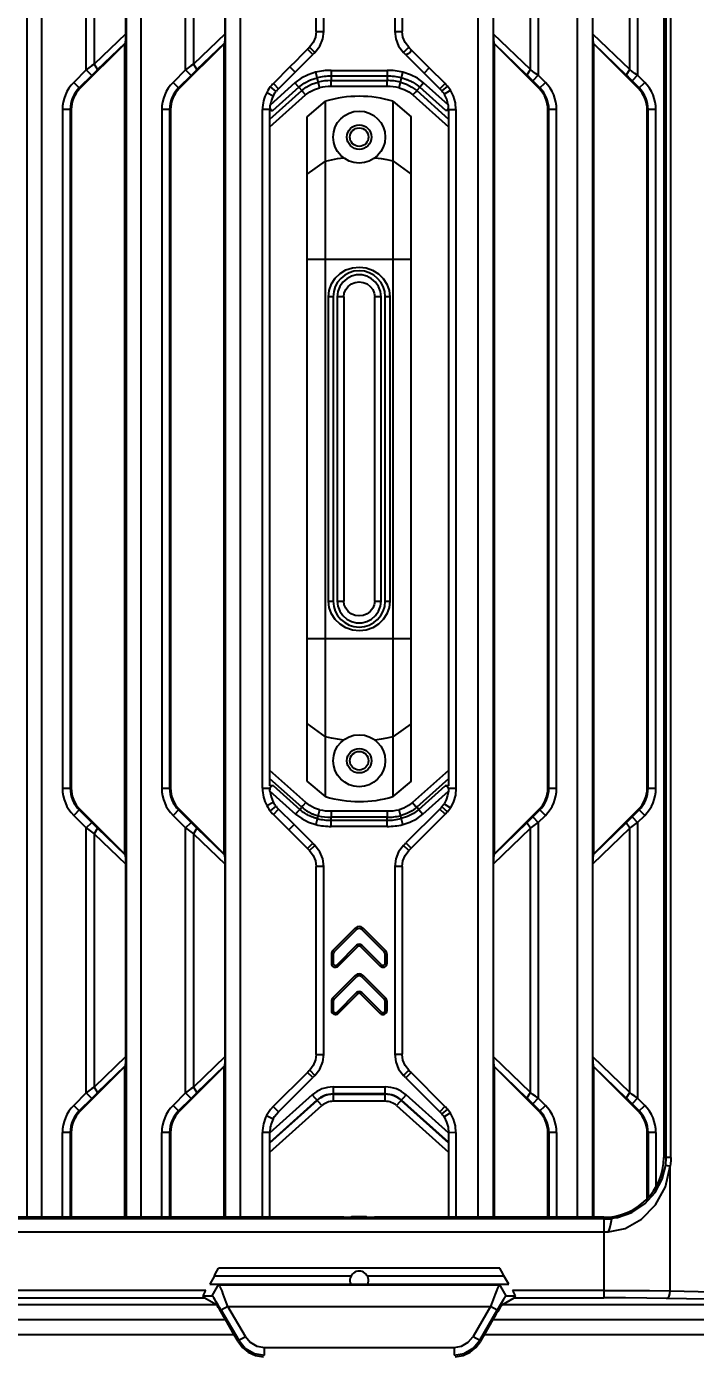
# Model space of a CAD drawing. Header units: millimetres. Extents: x -3132 to 28633, y 682 to 5849.
# Drawn here: x 7141.2 to 7231.3, y 1708.7 to 1887.4 of the extents above; entities that cross this region are included whole.
import ezdxf

# ---------------------------------------------------------------- set-up
doc = ezdxf.new("R2010")
doc.units = ezdxf.units.MM
doc.styles.get("Standard").update_dxf_attribs({"font": 'arial.ttf'})
doc.dimstyles.new('ISO-20', dxfattribs={"dimtxt": 20, "dimasz": 4, "dimexe": 1, "dimexo": 0.2, "dimgap": 0, "dimtad": 1, "dimtoh": 1, "dimdec": 1, "dimzin": 9, "dimdsep": 46, "dimtxsty": 'Standard', "dimblk": '_FILLED', "dimcen": 0.2, "dimclrd": 256, "dimclre": 256, "dimclrt": 256, "dimadec": 1, "dimazin": 2, "dimtfac": 1, "dimtdec": 1, "dimtofl": 0, "dimtmove": 0, "dimatfit": 3, "dimldrblk": '_FILLED', "dimfxl": 1, "dimtolj": 1, "dimtzin": 0, "dimarcsym": 0})

# ---------------------------------------------------------------- blocks, each defined once
blk = doc.blocks.new('_FILLED')
at = {"color": 0, "linetype": 'ByBlock'}
blk.add_solid([(0, 0), (-1, 0.15), (-1, -0.15)], dxfattribs=at)
blk = doc.blocks.new('*D23')
at = {"lineweight": -2, "transparency": 16777216}
for p, q in [((7091.03, 1735.33), (7091.03, 1650.74)), ((7061.03, 1705.33), (7061.03, 1650.74)), ((7065.03, 1651.74), (7087.03, 1651.74)), ((7091.03, 1651.74), (7218.47, 1651.74))]:
    blk.add_line(p, q, dxfattribs=at)
at = {"layer": 'Defpoints', "color": 0, "transparency": 16777216}
for p in [(7091.03, 1735.53), (7061.03, 1705.53), (7061.03, 1651.74)]:
    blk.add_point(p, dxfattribs=at)
at = {"lineweight": -2, "transparency": 16777216, "xscale": 4, "yscale": 4, "zscale": 4, "rotation": 180}
blk.add_blockref('_FILLED', (7061.03, 1651.74), dxfattribs=at)
at = {"lineweight": -2, "transparency": 16777216, "xscale": 4, "yscale": 4, "zscale": 4}
blk.add_blockref('_FILLED', (7091.03, 1651.74), dxfattribs=at)
at = {"transparency": 16777216, "insert": (7156.75, 1664.69), "char_height": 20, "attachment_point": 5}
blk.add_mtext('\\A1;30 [1 1/8"]', dxfattribs=at)

msp = doc.modelspace()

# ---------------------------------------------------------------- linework, layer by layer
at = {"linetype": 'Continuous'}
for p, q in [((7143.257, 1950.619), (7143.257, 1727.033)), ((7156.627, 1950.619), (7156.627, 1727.033)), ((7169.997, 1950.619), (7169.997, 1727.033)), ((7141.264, 1949.713), (7141.264, 1727.033)), ((7154.634, 1949.713), (7154.634, 1727.033)), ((7168.004, 1949.713), (7168.004, 1727.033)), ((7202.059, 1727.033), (7202.059, 1927.38)), ((7227.976, 1735.099), (7227.976, 1927.45)), ((7204.056, 1925.383), (7204.056, 1727.033)), ((7210.142, 1917.998), (7210.142, 1880.855)), ((7149.282, 1881.592), (7149.282, 1917.261)), ((7150.351, 1916.488), (7150.351, 1882.365)), ((7162.652, 1881.592), (7162.652, 1917.261)), ((7163.721, 1916.488), (7163.721, 1882.365)), ((7209.073, 1881.628), (7209.073, 1917.225)), ((7204.112, 1886.419), (7204.112, 1912.434)), ((7215.429, 1727.033), (7215.429, 1914.01)), ((7154.591, 1886.461), (7154.591, 1912.392)), ((7167.961, 1886.461), (7167.961, 1912.392)), ((7180.252, 1886.775), (7180.251, 1912.079)), ((7181.251, 1886.775), (7181.251, 1912.078)), ((7190.803, 1912.078), (7190.803, 1886.774)), ((7191.803, 1912.078), (7191.803, 1886.774)), ((7217.426, 1912.013), (7217.426, 1727.033)), ((7217.482, 1886.419), (7217.482, 1911.957)), ((7222.443, 1881.628), (7222.443, 1906.996)), ((7223.512, 1905.927), (7223.512, 1880.855)), ((7227.359, 1735.099), (7227.359, 1906.848)), ((7227.028, 1900.351), (7227.028, 1735.099)), ((7154.591, 1886.461), (7150.351, 1882.365)), ((7154.591, 1886.461), (7154.523, 1885.203)), ((7167.961, 1886.461), (7163.721, 1882.365)), ((7167.961, 1886.461), (7167.893, 1885.203)), ((7180.252, 1886.775), (7181.252, 1886.775)), ((7190.803, 1886.774), (7191.803, 1886.774)), ((7209.073, 1881.628), (7204.112, 1886.419)), ((7204.181, 1885.154), (7204.112, 1886.419)), ((7222.443, 1881.628), (7217.482, 1886.419)), ((7217.551, 1885.154), (7217.482, 1886.419)), ((7148.434, 1879.064), (7154.488, 1885.119)), ((7150.813, 1881.62), (7154.523, 1885.203)), ((7154.523, 1885.203), (7154.488, 1885.119)), ((7154.488, 1775.947), (7154.488, 1885.119)), ((7161.804, 1879.064), (7167.858, 1885.119)), ((7164.183, 1881.62), (7167.893, 1885.203)), ((7167.893, 1885.203), (7167.858, 1885.119)), ((7167.858, 1775.947), (7167.858, 1885.119)), ((7179.075, 1884.359), (7179.781, 1883.651)), ((7179.356, 1884.638), (7180.063, 1883.931)), ((7192.694, 1884.64), (7191.985, 1883.935)), ((7195.468, 1881.861), (7193.027, 1884.309)), ((7204.182, 1885.14), (7204.198, 1885.14)), ((7204.184, 1885.157), (7208.611, 1880.883)), ((7204.198, 1885.14), (7204.198, 1775.94)), ((7204.198, 1885.126), (7210.252, 1879.064)), ((7217.552, 1885.14), (7217.568, 1885.14)), ((7217.554, 1885.157), (7221.981, 1880.883)), ((7217.568, 1885.14), (7217.568, 1775.94)), ((7217.568, 1885.126), (7223.622, 1879.064)), ((7150.351, 1882.365), (7150.813, 1881.62)), ((7163.721, 1882.365), (7164.183, 1881.62)), ((7192.319, 1883.602), (7194.761, 1881.154)), ((7149.282, 1881.592), (7147.594, 1879.905)), ((7150.027, 1880.847), (7148.339, 1879.159)), ((7150.027, 1880.847), (7149.282, 1881.592)), ((7162.652, 1881.592), (7160.964, 1879.905)), ((7163.397, 1880.847), (7161.709, 1879.159)), ((7163.397, 1880.847), (7162.652, 1881.592)), ((7176.709, 1881.987), (7174.477, 1879.774)), ((7175.176, 1879.058), (7177.415, 1881.279)), ((7176.709, 1881.987), (7177.415, 1881.279)), ((7180.164, 1881.28), (7180.678, 1879.18)), ((7189.804, 1880.737), (7182.253, 1880.736)), ((7182.253, 1880.736), (7182.253, 1880.137)), ((7182.259, 1881.517), (7189.797, 1881.518)), ((7189.804, 1880.737), (7189.802, 1880.137)), ((7191.401, 1879.178), (7191.919, 1881.276)), ((7195.468, 1881.861), (7194.761, 1881.154)), ((7194.761, 1881.154), (7196.884, 1879.037)), ((7197.586, 1879.749), (7195.468, 1881.861)), ((7208.611, 1880.883), (7209.073, 1881.628)), ((7210.142, 1880.855), (7209.397, 1880.11)), ((7211.092, 1879.905), (7210.142, 1880.855)), ((7221.981, 1880.883), (7222.443, 1881.628)), ((7223.512, 1880.855), (7222.767, 1880.11)), ((7224.462, 1879.905), (7223.512, 1880.855)), ((7147.594, 1879.905), (7148.434, 1879.064)), ((7160.964, 1879.905), (7161.804, 1879.064)), ((7173.572, 1878.562), (7174.459, 1878.101)), ((7173.998, 1874.949), (7178.284, 1878.794)), ((7174.04, 1879.288), (7174.826, 1878.67)), ((7177.365, 1879.824), (7174.045, 1876.845)), ((7177.882, 1879.239), (7174.373, 1876.091)), ((7174.477, 1879.774), (7175.176, 1879.058)), ((7177.882, 1879.239), (7177.365, 1879.824)), ((7177.882, 1879.239), (7178.284, 1878.794)), ((7178.43, 1878.632), (7178.284, 1878.794)), ((7178.801, 1878.209), (7178.43, 1878.632)), ((7189.81, 1879.356), (7182.247, 1879.356)), ((7182.253, 1880.137), (7189.802, 1880.137)), ((7193.263, 1878.214), (7193.635, 1878.636)), ((7193.635, 1878.636), (7193.778, 1878.801)), ((7194.179, 1879.246), (7193.778, 1878.801)), ((7193.778, 1878.801), (7198.058, 1874.972)), ((7197.683, 1876.112), (7194.179, 1879.246)), ((7198.007, 1876.871), (7194.696, 1879.832)), ((7197.586, 1879.749), (7196.884, 1879.037)), ((7197.902, 1879.406), (7197.137, 1878.763)), ((7197.463, 1878.334), (7198.312, 1878.862)), ((7210.347, 1879.159), (7209.397, 1880.11)), ((7210.252, 1879.065), (7211.092, 1879.905)), ((7223.717, 1879.159), (7222.767, 1880.11)), ((7223.622, 1879.065), (7224.462, 1879.905)), ((7174, 1873.902), (7178.801, 1878.209)), ((7179.028, 1875.267), (7181.492, 1877.359)), ((7181.492, 1783.707), (7181.492, 1877.359)), ((7190.559, 1877.371), (7193.028, 1875.278)), ((7190.559, 1877.371), (7190.559, 1783.695)), ((7193.263, 1878.214), (7198.058, 1873.925)), ((7147.262, 1876.236), (7146.074, 1876.236)), ((7146.074, 1876.236), (7146.074, 1784.83)), ((7147.128, 1876.236), (7147.128, 1784.83)), ((7147.262, 1876.236), (7147.262, 1784.83)), ((7160.632, 1876.236), (7159.444, 1876.236)), ((7159.444, 1876.236), (7159.444, 1784.83)), ((7160.498, 1876.236), (7160.498, 1784.83)), ((7160.632, 1876.236), (7160.632, 1784.83)), ((7174.144, 1876.236), (7172.998, 1876.236)), ((7172.998, 1784.83), (7172.998, 1876.236)), ((7173.998, 1876.157), (7174.373, 1876.091)), ((7174.002, 1785.175), (7173.998, 1876.157)), ((7179.028, 1785.798), (7179.028, 1875.267)), ((7193.028, 1785.788), (7193.028, 1875.278)), ((7197.683, 1876.112), (7198.058, 1876.18)), ((7197.893, 1876.234), (7199.058, 1876.234)), ((7197.951, 1876.321), (7197.894, 1876.236)), ((7198.058, 1876.18), (7198.058, 1785.155)), ((7199.058, 1876.234), (7199.058, 1784.83)), ((7212.612, 1876.236), (7211.424, 1876.236)), ((7211.424, 1784.83), (7211.424, 1876.236)), ((7211.558, 1784.83), (7211.558, 1876.236)), ((7212.612, 1784.83), (7212.612, 1876.236)), ((7225.982, 1876.236), (7224.794, 1876.236)), ((7224.794, 1784.83), (7224.794, 1876.236)), ((7224.928, 1784.83), (7224.928, 1876.236)), ((7225.982, 1784.83), (7225.982, 1876.236)), ((7179.028, 1867.532), (7181.492, 1869.307)), ((7190.559, 1869.318), (7193.028, 1867.541)), ((7193.028, 1856.059), (7179.028, 1856.059)), ((7182.528, 1851.033), (7181.906, 1851.033)), ((7181.906, 1810.033), (7181.906, 1851.033)), ((7182.528, 1851.033), (7182.528, 1810.033)), ((7183.943, 1851.033), (7183.078, 1851.033)), ((7183.078, 1851.033), (7183.078, 1810.033)), ((7183.943, 1851.033), (7183.943, 1810.033)), ((7188.978, 1851.033), (7188.111, 1851.033)), ((7188.111, 1810.033), (7188.111, 1851.033)), ((7188.978, 1810.033), (7188.978, 1851.033)), ((7190.149, 1851.033), (7189.528, 1851.033)), ((7189.528, 1810.033), (7189.528, 1851.033)), ((7190.149, 1851.033), (7190.149, 1810.033)), ((7181.906, 1810.033), (7182.528, 1810.033)), ((7183.078, 1810.033), (7183.943, 1810.033)), ((7188.111, 1810.033), (7188.978, 1810.033)), ((7189.528, 1810.033), (7190.149, 1810.033)), ((7179.028, 1805.007), (7193.028, 1805.007)), ((7181.492, 1791.758), (7179.028, 1793.534)), ((7193.028, 1793.525), (7190.559, 1791.748)), ((7178.842, 1782.894), (7174, 1787.237)), ((7178.292, 1782.269), (7174.002, 1786.118)), ((7181.492, 1783.707), (7179.028, 1785.798)), ((7193.028, 1785.788), (7190.559, 1783.695)), ((7198.058, 1787.214), (7193.222, 1782.888)), ((7198.058, 1786.098), (7193.771, 1782.263)), ((7146.074, 1784.83), (7147.262, 1784.83)), ((7159.444, 1784.83), (7160.632, 1784.83)), ((7172.998, 1784.83), (7174.047, 1784.83)), ((7174.443, 1785.176), (7174.001, 1785.175)), ((7174.017, 1784.441), (7177.468, 1781.344)), ((7174.443, 1785.176), (7178.019, 1781.968)), ((7194.044, 1781.962), (7197.613, 1785.155)), ((7194.593, 1781.337), (7198.035, 1784.416)), ((7198.058, 1785.155), (7197.613, 1785.155)), ((7198.001, 1784.83), (7199.058, 1784.83)), ((7211.424, 1784.83), (7212.612, 1784.83)), ((7224.794, 1784.83), (7225.982, 1784.83)), ((7148.434, 1782.001), (7147.594, 1781.161)), ((7154.488, 1775.947), (7148.434, 1782.001)), ((7161.804, 1782.001), (7160.964, 1781.161)), ((7167.858, 1775.947), (7161.804, 1782.001)), ((7173.572, 1782.504), (7174.459, 1782.965)), ((7174.826, 1782.396), (7174.04, 1781.777)), ((7174.48, 1781.289), (7175.176, 1782.008)), ((7177.278, 1779.923), (7175.176, 1782.008)), ((7178.019, 1781.968), (7178.292, 1782.269)), ((7178.438, 1782.437), (7178.292, 1782.269)), ((7178.842, 1782.894), (7178.438, 1782.437)), ((7196.882, 1782.027), (7192.326, 1777.471)), ((7193.222, 1782.888), (7193.622, 1782.429)), ((7193.622, 1782.429), (7193.771, 1782.263)), ((7194.044, 1781.962), (7193.771, 1782.263)), ((7194.044, 1781.962), (7194.593, 1781.337)), ((7197.583, 1781.314), (7196.882, 1782.027)), ((7197.902, 1781.659), (7197.137, 1782.303)), ((7197.459, 1782.728), (7198.31, 1782.203)), ((7210.252, 1782.001), (7204.198, 1775.94)), ((7211.092, 1781.161), (7210.252, 1782.001)), ((7223.622, 1782.001), (7217.568, 1775.94)), ((7224.462, 1781.161), (7223.622, 1782.001)), ((7147.594, 1781.161), (7149.282, 1779.474)), ((7148.339, 1781.906), (7150.027, 1780.219)), ((7149.282, 1779.474), (7150.027, 1780.219)), ((7160.964, 1781.161), (7162.652, 1779.474)), ((7161.709, 1781.906), (7163.397, 1780.219)), ((7162.652, 1779.474), (7163.397, 1780.219)), ((7174.497, 1781.272), (7176.572, 1779.215)), ((7180.691, 1781.939), (7180.199, 1779.928)), ((7182.246, 1781.764), (7189.811, 1781.764)), ((7182.252, 1780.526), (7182.254, 1780.932)), ((7182.252, 1780.526), (7189.804, 1780.526)), ((7189.802, 1780.932), (7182.254, 1780.932)), ((7189.804, 1780.526), (7189.802, 1780.932)), ((7191.884, 1779.931), (7191.388, 1781.941)), ((7193.034, 1776.763), (7197.583, 1781.314)), ((7208.611, 1780.183), (7204.184, 1775.909)), ((7209.073, 1779.438), (7208.611, 1780.183)), ((7209.397, 1780.956), (7210.347, 1781.906)), ((7209.397, 1780.956), (7210.142, 1780.211)), ((7210.142, 1780.211), (7211.092, 1781.161)), ((7210.142, 1780.211), (7210.142, 1743.068)), ((7221.981, 1780.183), (7217.554, 1775.909)), ((7222.443, 1779.438), (7221.981, 1780.183)), ((7222.767, 1780.956), (7223.717, 1781.906)), ((7222.767, 1780.956), (7223.512, 1780.211)), ((7223.512, 1780.211), (7224.462, 1781.161)), ((7223.512, 1780.211), (7223.512, 1743.068)), ((7149.282, 1743.805), (7149.282, 1779.474)), ((7150.813, 1779.446), (7150.351, 1778.7)), ((7150.351, 1778.7), (7154.591, 1774.605)), ((7150.351, 1778.7), (7150.351, 1744.578)), ((7154.523, 1775.863), (7150.813, 1779.446)), ((7162.652, 1743.805), (7162.652, 1779.474)), ((7164.183, 1779.446), (7163.721, 1778.7)), ((7163.721, 1778.7), (7167.961, 1774.605)), ((7163.721, 1778.7), (7163.721, 1744.578)), ((7167.893, 1775.863), (7164.183, 1779.446)), ((7176.572, 1779.215), (7177.278, 1779.923)), ((7176.572, 1779.215), (7179.069, 1776.713)), ((7179.776, 1777.42), (7177.278, 1779.923)), ((7189.797, 1779.694), (7182.259, 1779.694)), ((7204.112, 1774.647), (7209.073, 1779.438)), ((7209.073, 1743.841), (7209.073, 1779.438)), ((7217.482, 1774.647), (7222.443, 1779.438)), ((7222.443, 1743.841), (7222.443, 1779.438)), ((7179.069, 1776.713), (7179.776, 1777.42)), ((7179.356, 1776.428), (7180.063, 1777.134)), ((7192.694, 1776.426), (7191.985, 1777.132)), ((7192.326, 1777.471), (7193.034, 1776.763)), ((7154.523, 1775.863), (7154.488, 1775.947)), ((7154.523, 1775.863), (7154.591, 1774.605)), ((7167.893, 1775.863), (7167.858, 1775.947)), ((7167.893, 1775.863), (7167.961, 1774.605)), ((7204.112, 1774.647), (7204.181, 1775.912)), ((7204.184, 1775.909), (7204.194, 1775.943)), ((7217.482, 1774.647), (7217.551, 1775.912)), ((7217.554, 1775.909), (7217.564, 1775.943)), ((7154.591, 1748.674), (7154.591, 1774.605)), ((7167.961, 1748.674), (7167.961, 1774.605)), ((7180.251, 1748.987), (7180.252, 1774.291)), ((7181.252, 1774.291), (7180.252, 1774.291)), ((7181.251, 1748.987), (7181.251, 1774.291)), ((7191.803, 1774.292), (7190.803, 1774.292)), ((7190.803, 1774.291), (7190.803, 1748.988)), ((7191.803, 1774.292), (7191.803, 1748.988)), ((7204.112, 1748.631), (7204.112, 1774.647)), ((7217.482, 1748.631), (7217.482, 1774.647)), ((7185.498, 1765.977), (7182.498, 1762.977)), ((7185.675, 1765.801), (7185.498, 1765.977)), ((7186.558, 1765.977), (7186.382, 1765.801)), ((7189.558, 1762.977), (7186.558, 1765.977)), ((7182.675, 1762.801), (7185.675, 1765.801)), ((7186.382, 1765.801), (7189.382, 1762.801)), ((7182.528, 1762.447), (7182.278, 1762.447)), ((7182.278, 1762.447), (7182.278, 1761.257)), ((7182.498, 1762.977), (7182.675, 1762.801)), ((7182.528, 1762.447), (7182.528, 1761.257)), ((7185.675, 1763.679), (7183.04, 1761.045)), ((7183.217, 1760.868), (7185.851, 1763.503)), ((7185.851, 1763.503), (7185.675, 1763.679)), ((7186.382, 1763.679), (7186.205, 1763.503)), ((7186.205, 1763.503), (7188.839, 1760.868)), ((7189.016, 1761.045), (7186.382, 1763.679)), ((7189.382, 1762.801), (7189.558, 1762.977)), ((7189.778, 1762.447), (7189.528, 1762.447)), ((7189.528, 1761.257), (7189.528, 1762.447)), ((7189.778, 1761.257), (7189.778, 1762.447)), ((7182.278, 1761.257), (7182.528, 1761.257)), ((7183.04, 1761.045), (7183.217, 1760.868)), ((7188.839, 1760.868), (7189.016, 1761.045)), ((7189.528, 1761.257), (7189.778, 1761.257)), ((7185.498, 1759.614), (7182.498, 1756.614)), ((7182.675, 1756.437), (7185.675, 1759.437)), ((7185.675, 1759.437), (7185.498, 1759.614)), ((7186.558, 1759.614), (7186.382, 1759.437)), ((7186.382, 1759.437), (7189.382, 1756.437)), ((7189.558, 1756.614), (7186.558, 1759.614)), ((7185.675, 1757.315), (7183.04, 1754.681)), ((7183.217, 1754.504), (7185.851, 1757.139)), ((7185.851, 1757.139), (7185.675, 1757.315)), ((7186.382, 1757.315), (7186.205, 1757.139)), ((7186.205, 1757.139), (7188.839, 1754.504)), ((7189.016, 1754.681), (7186.382, 1757.315)), ((7182.528, 1756.083), (7182.278, 1756.083)), ((7182.278, 1756.083), (7182.278, 1754.893)), ((7182.498, 1756.614), (7182.675, 1756.437)), ((7182.528, 1756.083), (7182.528, 1754.893)), ((7189.382, 1756.437), (7189.558, 1756.614)), ((7189.778, 1756.083), (7189.528, 1756.083)), ((7189.528, 1754.893), (7189.528, 1756.083)), ((7189.778, 1754.893), (7189.778, 1756.083)), ((7182.278, 1754.893), (7182.528, 1754.893)), ((7183.04, 1754.681), (7183.217, 1754.504)), ((7188.839, 1754.504), (7189.016, 1754.681)), ((7189.528, 1754.893), (7189.778, 1754.893)), ((7154.591, 1748.674), (7150.351, 1744.578)), ((7154.591, 1748.674), (7154.523, 1747.416)), ((7167.961, 1748.674), (7163.721, 1744.578)), ((7167.961, 1748.674), (7167.893, 1747.416)), ((7180.251, 1748.987), (7181.251, 1748.987)), ((7190.803, 1748.988), (7191.803, 1748.988)), ((7209.073, 1743.841), (7204.112, 1748.631)), ((7204.181, 1747.367), (7204.112, 1748.631)), ((7222.443, 1743.841), (7217.482, 1748.631)), ((7217.551, 1747.367), (7217.482, 1748.631)), ((7148.434, 1741.277), (7154.488, 1747.332)), ((7150.813, 1743.833), (7154.523, 1747.416)), ((7154.523, 1747.416), (7154.488, 1747.332)), ((7154.488, 1727.033), (7154.488, 1747.332)), ((7161.804, 1741.277), (7167.858, 1747.332)), ((7164.183, 1743.833), (7167.893, 1747.416)), ((7167.893, 1747.416), (7167.858, 1747.332)), ((7167.858, 1727.033), (7167.858, 1747.332)), ((7179.057, 1746.554), (7174.464, 1741.973)), ((7179.763, 1745.846), (7179.057, 1746.554)), ((7179.361, 1746.856), (7180.069, 1746.15)), ((7192.698, 1746.849), (7191.99, 1746.142)), ((7193.024, 1746.524), (7192.317, 1745.817)), ((7197.568, 1741.981), (7193.024, 1746.524)), ((7204.182, 1747.353), (7204.198, 1747.353)), ((7204.184, 1747.37), (7208.611, 1743.096)), ((7204.198, 1747.353), (7204.198, 1727.033)), ((7204.198, 1747.339), (7210.252, 1741.277)), ((7217.552, 1747.353), (7217.568, 1747.353)), ((7217.554, 1747.37), (7221.981, 1743.096)), ((7217.568, 1747.353), (7217.568, 1727.033)), ((7217.568, 1747.339), (7223.622, 1741.277)), ((7150.351, 1744.578), (7150.813, 1743.833)), ((7163.721, 1744.578), (7164.183, 1743.833)), ((7175.165, 1741.26), (7179.763, 1745.846)), ((7182.527, 1744.601), (7189.536, 1744.601)), ((7182.527, 1744.601), (7182.527, 1742.66)), ((7189.536, 1742.66), (7189.536, 1744.601)), ((7192.317, 1745.817), (7196.871, 1741.263)), ((7149.282, 1743.805), (7147.594, 1742.117)), ((7150.027, 1743.06), (7148.339, 1741.372)), ((7150.027, 1743.06), (7149.282, 1743.805)), ((7162.652, 1743.805), (7160.964, 1742.117)), ((7163.397, 1743.06), (7161.709, 1741.372)), ((7163.397, 1743.06), (7162.652, 1743.805)), ((7179.708, 1743.522), (7173.998, 1738.399)), ((7180.342, 1742.816), (7173.998, 1737.124)), ((7173.998, 1737.065), (7180.371, 1742.783)), ((7181.005, 1742.077), (7179.708, 1743.522)), ((7189.536, 1743.653), (7182.527, 1743.653)), ((7182.527, 1743.609), (7189.536, 1743.609)), ((7189.536, 1742.66), (7182.527, 1742.66)), ((7192.35, 1743.526), (7191.056, 1742.079)), ((7191.688, 1742.787), (7198.058, 1737.088)), ((7198.058, 1737.148), (7191.718, 1742.819)), ((7198.058, 1738.429), (7192.35, 1743.526)), ((7208.611, 1743.096), (7209.073, 1743.841)), ((7210.142, 1743.068), (7209.397, 1742.323)), ((7211.092, 1742.117), (7210.142, 1743.068)), ((7221.981, 1743.096), (7222.443, 1743.841)), ((7223.512, 1743.068), (7222.767, 1742.323)), ((7224.462, 1742.117), (7223.512, 1743.068)), ((7147.594, 1742.117), (7148.434, 1741.277)), ((7160.964, 1742.117), (7161.804, 1741.277)), ((7173.998, 1735.79), (7181.005, 1742.077)), ((7174.464, 1741.973), (7175.165, 1741.26)), ((7191.056, 1742.079), (7198.058, 1735.815)), ((7197.568, 1741.981), (7196.871, 1741.263)), ((7197.904, 1741.617), (7197.138, 1740.975)), ((7198.304, 1741.087), (7197.46, 1740.549)), ((7209.397, 1742.323), (7210.347, 1741.372)), ((7210.252, 1741.277), (7211.092, 1742.117)), ((7222.767, 1742.323), (7223.717, 1741.372)), ((7223.622, 1741.277), (7224.462, 1742.117)), ((7173.553, 1740.739), (7174.445, 1740.287)), ((7147.262, 1738.449), (7146.074, 1738.449)), ((7146.074, 1727.033), (7146.074, 1738.449)), ((7147.128, 1738.449), (7147.128, 1727.033)), ((7147.262, 1738.449), (7147.262, 1727.033)), ((7160.632, 1738.449), (7159.444, 1738.449)), ((7159.444, 1727.033), (7159.444, 1738.449)), ((7160.498, 1738.449), (7160.498, 1727.033)), ((7160.632, 1738.449), (7160.632, 1727.033)), ((7173.998, 1738.449), (7172.998, 1738.449)), ((7172.998, 1727.033), (7172.998, 1738.449)), ((7173.998, 1727.033), (7173.998, 1738.449)), ((7199.058, 1738.445), (7198.058, 1738.429)), ((7198.058, 1738.429), (7198.058, 1727.033)), ((7199.058, 1738.445), (7199.058, 1727.033)), ((7212.612, 1738.449), (7211.424, 1738.449)), ((7211.424, 1727.033), (7211.424, 1738.449)), ((7211.558, 1738.449), (7211.558, 1727.033)), ((7212.612, 1738.449), (7212.612, 1727.033)), ((7225.982, 1738.449), (7224.794, 1738.449)), ((7224.794, 1729.563), (7224.794, 1738.449)), ((7224.928, 1738.449), (7224.928, 1729.738)), ((7225.982, 1738.449), (7225.982, 1731.151)), ((7227.976, 1735.099), (7227.028, 1735.099)), ((7227.293, 1734.06), (7227.905, 1733.904)), ((7227.905, 1717.115), (7227.905, 1733.904)), ((7183.954, 1727.033), (7118.513, 1727.033)), ((7218.962, 1726.813), (7135.386, 1726.813)), ((7185.041, 1727.103), (7184.946, 1727.065)), ((7187.015, 1727.103), (7185.041, 1727.103)), ((7187.015, 1727.103), (7187.111, 1727.065)), ((7218.962, 1727.033), (7188.102, 1727.033)), ((7218.962, 1727.033), (7218.962, 1726.816)), ((7220.025, 1726.812), (7218.962, 1726.813)), ((7218.962, 1726.813), (7218.962, 1716.199)), ((7135.386, 1725.058), (7218.962, 1725.058)), ((7218.962, 1725.058), (7219.597, 1725.058)), ((7204.967, 1720.166), (7167.089, 1720.166)), ((7166.554, 1719.17), (7165.897, 1718.033)), ((7165.897, 1718.033), (7206.16, 1718.033)), ((7166.251, 1716.48), (7167.147, 1718.033)), ((7166.554, 1719.17), (7184.953, 1719.17)), ((7167.197, 1717.936), (7204.859, 1717.936)), ((7187.104, 1719.17), (7205.502, 1719.17)), ((7204.854, 1717.936), (7204.649, 1717.477)), ((7205.806, 1716.48), (7204.91, 1718.033)), ((7206.16, 1718.033), (7205.502, 1719.17)), ((7165.374, 1717.198), (7127.527, 1717.198)), ((7127.527, 1716.199), (7165.16, 1716.199)), ((7164.971, 1716.48), (7166.251, 1716.48)), ((7166.799, 1715.253), (7165.16, 1716.199)), ((7205.257, 1715.253), (7206.896, 1716.199)), ((7205.806, 1716.48), (7207.085, 1716.48)), ((7218.962, 1717.198), (7206.682, 1717.198)), ((7206.896, 1716.199), (7218.962, 1716.199)), ((7236.444, 1715.92), (7227.379, 1716.115)), ((7227.905, 1717.115), (7236.728, 1716.924)), ((7166.799, 1715.253), (7102.93, 1715.253)), ((7168.36, 1715.033), (7167.464, 1714.515)), ((7167.464, 1714.515), (7169.802, 1710.467)), ((7168.36, 1715.033), (7168.134, 1715.608)), ((7168.36, 1715.033), (7203.696, 1715.033)), ((7170.698, 1710.984), (7168.36, 1715.033)), ((7203.696, 1715.033), (7201.359, 1710.984)), ((7202.255, 1710.467), (7204.592, 1714.515)), ((7204.592, 1714.515), (7203.696, 1715.033)), ((7416.799, 1715.253), (7205.257, 1715.253)), ((7100.832, 1713.254), (7168.031, 1713.254)), ((7169.202, 1711.225), (7168.031, 1713.254)), ((7204.025, 1713.254), (7202.854, 1711.225)), ((7204.025, 1713.254), (7418.031, 1713.254)), ((7169.202, 1711.225), (7098.804, 1711.225)), ((7169.802, 1710.467), (7169.718, 1710.322)), ((7169.802, 1710.467), (7170.698, 1710.984)), ((7201.359, 1710.984), (7202.255, 1710.467)), ((7202.338, 1710.322), (7202.255, 1710.467)), ((7419.202, 1711.225), (7202.854, 1711.225)), ((7173.264, 1709.503), (7198.793, 1709.503)), ((7173.264, 1708.468), (7173.264, 1709.503)), ((7198.793, 1709.503), (7198.793, 1708.468))]:
    msp.add_line(p, q, dxfattribs=at)
for points in [[(7180.251, 1886.774), (7180.15, 1886.01), (7179.849, 1885.285), (7179.356, 1884.638)], [(7180.063, 1883.931), (7180.716, 1884.785), (7181.116, 1885.752), (7181.251, 1886.775)], [(7190.803, 1886.774), (7190.938, 1885.754), (7191.335, 1884.79), (7191.985, 1883.935)], [(7192.694, 1884.64), (7192.202, 1885.288), (7191.904, 1886.012), (7191.803, 1886.774)], [(7179.075, 1884.359), (7178.276, 1883.56), (7177.487, 1882.768), (7176.709, 1881.987)], [(7193.027, 1884.309), (7192.877, 1883.994), (7192.64, 1883.757), (7192.319, 1883.602)], [(7150.351, 1882.365), (7150, 1882.115), (7149.644, 1881.857), (7149.282, 1881.592)], [(7163.721, 1882.365), (7163.37, 1882.115), (7163.014, 1881.857), (7162.652, 1881.592)], [(7177.415, 1881.279), (7178.207, 1882.074), (7178.995, 1882.865), (7179.781, 1883.651)], [(7150.027, 1880.847), (7150.296, 1881.115), (7150.558, 1881.373), (7150.813, 1881.62)], [(7163.397, 1880.847), (7163.666, 1881.115), (7163.928, 1881.373), (7164.183, 1881.62)], [(7180.164, 1881.28), (7179.151, 1880.942), (7178.211, 1880.452), (7177.365, 1879.824)], [(7177.881, 1879.238), (7178.636, 1879.797), (7179.467, 1880.228), (7180.35, 1880.521)], [(7182.259, 1881.517), (7182.255, 1880.955), (7182.253, 1880.736)], [(7189.797, 1881.518), (7189.804, 1880.955), (7189.804, 1880.737)], [(7191.732, 1880.518), (7191.768, 1880.509), (7191.805, 1880.499), (7191.844, 1880.489), (7191.884, 1880.478), (7191.926, 1880.466), (7191.971, 1880.453), (7192.02, 1880.438), (7192.072, 1880.422), (7192.128, 1880.404), (7192.189, 1880.384), (7192.255, 1880.362), (7192.327, 1880.336), (7192.405, 1880.307), (7192.489, 1880.274), (7192.578, 1880.238), (7192.672, 1880.198), (7192.77, 1880.154), (7192.875, 1880.105), (7192.985, 1880.05), (7193.104, 1879.988), (7193.23, 1879.919), (7193.365, 1879.84), (7193.509, 1879.749), (7193.663, 1879.647), (7193.827, 1879.53), (7193.999, 1879.397), (7194.179, 1879.246)], [(7194.696, 1879.832), (7193.854, 1880.456), (7192.921, 1880.941), (7191.919, 1881.276)], [(7208.611, 1880.883), (7208.866, 1880.635), (7209.128, 1880.377), (7209.397, 1880.11)], [(7210.142, 1880.855), (7209.78, 1881.12), (7209.424, 1881.377), (7209.073, 1881.628)], [(7221.981, 1880.883), (7222.236, 1880.635), (7222.498, 1880.377), (7222.767, 1880.11)], [(7223.512, 1880.855), (7223.15, 1881.12), (7222.794, 1881.377), (7222.443, 1881.628)], [(7174.04, 1879.288), (7173.863, 1879.048), (7173.706, 1878.804), (7173.571, 1878.561)], [(7174.459, 1878.101), (7174.565, 1878.292), (7174.687, 1878.482), (7174.826, 1878.67)], [(7178.284, 1878.794), (7178.89, 1879.248), (7179.624, 1879.643), (7180.493, 1879.939)], [(7178.801, 1878.209), (7179.368, 1878.627), (7180.001, 1878.955), (7180.678, 1879.18)], [(7182.247, 1879.356), (7182.251, 1879.918), (7182.254, 1880.137)], [(7189.81, 1879.356), (7189.803, 1879.919), (7189.802, 1880.137)], [(7191.401, 1879.178), (7192.076, 1878.952), (7192.702, 1878.627), (7193.263, 1878.214)], [(7191.588, 1879.936), (7192.379, 1879.671), (7193.129, 1879.281), (7193.778, 1878.801)], [(7194.696, 1879.832), (7194.501, 1879.611), (7194.324, 1879.41), (7194.179, 1879.246)], [(7196.884, 1879.037), (7196.97, 1878.95), (7197.054, 1878.859), (7197.137, 1878.763)], [(7197.137, 1878.763), (7197.255, 1878.619), (7197.362, 1878.478), (7197.463, 1878.332)], [(7197.902, 1879.406), (7197.799, 1879.526), (7197.693, 1879.641), (7197.586, 1879.749)], [(7198.316, 1878.854), (7198.187, 1879.044), (7198.05, 1879.225), (7197.902, 1879.406)], [(7199.058, 1876.218), (7198.974, 1877.144), (7198.724, 1878.031), (7198.316, 1878.854)], [(7174.042, 1876.484), (7174.029, 1876.652), (7174.045, 1876.845)], [(7198.007, 1876.871), (7198.023, 1876.704), (7198.018, 1876.557), (7197.994, 1876.428), (7197.951, 1876.321)], [(7174.144, 1876.236), (7174.082, 1876.344), (7174.042, 1876.484)], [(7174.373, 1876.091), (7174.284, 1876.119), (7174.208, 1876.168), (7174.144, 1876.236)], [(7197.893, 1876.234), (7197.833, 1876.178), (7197.763, 1876.137), (7197.683, 1876.112)], [(7181.492, 1869.307), (7182.287, 1869.492), (7183.09, 1869.641), (7183.9, 1869.754)], [(7188.161, 1869.758), (7188.967, 1869.647), (7189.768, 1869.5), (7190.559, 1869.318)], [(7181.906, 1851.033), (7182.002, 1851.893), (7182.311, 1852.76), (7182.797, 1853.517), (7183.446, 1854.151), (7184.237, 1854.635), (7185.108, 1854.932), (7186.046, 1855.033)], [(7188.978, 1851.033), (7188.896, 1851.726), (7188.645, 1852.393), (7188.241, 1852.984), (7187.705, 1853.46), (7187.074, 1853.791), (7186.383, 1853.961), (7185.673, 1853.962), (7184.983, 1853.791), (7184.35, 1853.459), (7183.816, 1852.984), (7183.411, 1852.393), (7183.161, 1851.726), (7183.078, 1851.033)], [(7186.046, 1855.033), (7186.968, 1854.927), (7187.835, 1854.628), (7188.624, 1854.139), (7189.272, 1853.499), (7189.754, 1852.74), (7190.056, 1851.877), (7190.149, 1851.033)], [(7183.943, 1851.033), (7184.008, 1851.524), (7184.208, 1852.002), (7184.534, 1852.421), (7184.969, 1852.75), (7185.48, 1852.958), (7186.027, 1853.029), (7186.576, 1852.958), (7187.087, 1852.749), (7187.521, 1852.421), (7187.847, 1852.001), (7188.047, 1851.524), (7188.111, 1851.033)], [(7186.046, 1806.033), (7185.117, 1806.132), (7184.243, 1806.428), (7183.446, 1806.915), (7182.792, 1807.555), (7182.306, 1808.317), (7182, 1809.184), (7181.906, 1810.033)], [(7183.078, 1810.033), (7183.161, 1809.339), (7183.411, 1808.671), (7183.817, 1808.08), (7184.353, 1807.605), (7184.987, 1807.273), (7185.676, 1807.104), (7186.381, 1807.104), (7187.071, 1807.273), (7187.703, 1807.605), (7188.239, 1808.08), (7188.645, 1808.671), (7188.895, 1809.339), (7188.978, 1810.033)], [(7188.111, 1810.033), (7188.047, 1809.542), (7187.847, 1809.065), (7187.521, 1808.645), (7187.088, 1808.317), (7186.578, 1808.108), (7186.025, 1808.037), (7185.476, 1808.109), (7184.966, 1808.318), (7184.532, 1808.646), (7184.206, 1809.066), (7184.008, 1809.543), (7183.943, 1810.033)], [(7190.149, 1810.033), (7190.054, 1809.178), (7189.748, 1808.315), (7189.268, 1807.561), (7188.626, 1806.928), (7187.842, 1806.442), (7186.978, 1806.141), (7186.046, 1806.033)], [(7183.9, 1791.311), (7183.09, 1791.425), (7182.287, 1791.574), (7181.492, 1791.758)], [(7190.559, 1791.748), (7189.768, 1791.566), (7188.968, 1791.419), (7188.161, 1791.308)], [(7174.017, 1784.441), (7174.011, 1784.581), (7174.021, 1784.712), (7174.047, 1784.83)], [(7174.047, 1784.83), (7174.141, 1785.022), (7174.277, 1785.138), (7174.441, 1785.176)], [(7198.035, 1784.416), (7197.93, 1783.83), (7197.737, 1783.263), (7197.459, 1782.729)], [(7197.613, 1785.155), (7197.78, 1785.116), (7197.911, 1785.006), (7198.001, 1784.83)], [(7198.001, 1784.83), (7198.031, 1784.705), (7198.042, 1784.567), (7198.035, 1784.416)], [(7199.058, 1784.83), (7198.972, 1783.913), (7198.72, 1783.027), (7198.31, 1782.203)], [(7173.572, 1782.504), (7173.707, 1782.26), (7173.865, 1782.016), (7174.04, 1781.777)], [(7174.826, 1782.396), (7174.687, 1782.584), (7174.565, 1782.774), (7174.459, 1782.965)], [(7177.468, 1781.344), (7177.682, 1781.585), (7177.872, 1781.8), (7178.019, 1781.968)], [(7180.397, 1780.736), (7180.36, 1780.745), (7180.322, 1780.755), (7180.282, 1780.765), (7180.241, 1780.776), (7180.197, 1780.789), (7180.15, 1780.802), (7180.1, 1780.817), (7180.046, 1780.834), (7179.987, 1780.853), (7179.923, 1780.875), (7179.853, 1780.899), (7179.777, 1780.927), (7179.695, 1780.958), (7179.608, 1780.993), (7179.515, 1781.031), (7179.418, 1781.074), (7179.315, 1781.122), (7179.205, 1781.175), (7179.089, 1781.235), (7178.964, 1781.303), (7178.83, 1781.381), (7178.687, 1781.469), (7178.534, 1781.57), (7178.371, 1781.686), (7178.199, 1781.818), (7178.019, 1781.968)], [(7178.292, 1782.269), (7178.462, 1782.127), (7178.624, 1782.004), (7178.776, 1781.897), (7178.919, 1781.803), (7179.053, 1781.721), (7179.178, 1781.649), (7179.295, 1781.586), (7179.404, 1781.53), (7179.507, 1781.48), (7179.604, 1781.436), (7179.695, 1781.396), (7179.782, 1781.36), (7179.864, 1781.328), (7179.94, 1781.299), (7180.01, 1781.274), (7180.075, 1781.252), (7180.134, 1781.232), (7180.19, 1781.215), (7180.242, 1781.199), (7180.291, 1781.184), (7180.337, 1781.171), (7180.381, 1781.159), (7180.422, 1781.148), (7180.459, 1781.139), (7180.493, 1781.13)], [(7180.691, 1781.939), (7180.024, 1782.161), (7179.401, 1782.483), (7178.842, 1782.894)], [(7193.222, 1782.888), (7192.668, 1782.482), (7192.051, 1782.163), (7191.388, 1781.941)], [(7193.771, 1782.263), (7193.153, 1781.805), (7192.426, 1781.419), (7191.587, 1781.133)], [(7194.044, 1781.963), (7193.328, 1781.434), (7192.533, 1781.022), (7191.684, 1780.739)], [(7197.137, 1782.303), (7197.053, 1782.206), (7196.968, 1782.114), (7196.882, 1782.027)], [(7197.137, 1782.303), (7197.181, 1782.356), (7197.221, 1782.404), (7197.257, 1782.449), (7197.291, 1782.493), (7197.322, 1782.533), (7197.35, 1782.571), (7197.375, 1782.607), (7197.399, 1782.64), (7197.421, 1782.672), (7197.44, 1782.701), (7197.459, 1782.729)], [(7197.902, 1781.659), (7198.05, 1781.84), (7198.186, 1782.021), (7198.31, 1782.203)], [(7150.813, 1779.446), (7150.558, 1779.693), (7150.296, 1779.951), (7150.027, 1780.219)], [(7164.183, 1779.446), (7163.928, 1779.693), (7163.666, 1779.951), (7163.397, 1780.219)], [(7174.04, 1781.777), (7174.182, 1781.606), (7174.33, 1781.441), (7174.497, 1781.272)], [(7177.468, 1781.344), (7178.298, 1780.731), (7179.215, 1780.255), (7180.199, 1779.928)], [(7182.246, 1781.764), (7182.254, 1781.155), (7182.254, 1780.932)], [(7182.259, 1779.694), (7182.252, 1780.303), (7182.252, 1780.526)], [(7189.797, 1779.694), (7189.801, 1780.303), (7189.804, 1780.526)], [(7189.811, 1781.764), (7189.808, 1781.442), (7189.806, 1781.155), (7189.802, 1780.932)], [(7191.884, 1779.931), (7192.861, 1780.257), (7193.77, 1780.73), (7194.593, 1781.337)], [(7197.583, 1781.314), (7197.691, 1781.423), (7197.798, 1781.539), (7197.902, 1781.659)], [(7209.397, 1780.956), (7209.128, 1780.688), (7208.865, 1780.43), (7208.611, 1780.183)], [(7209.073, 1779.438), (7209.424, 1779.688), (7209.78, 1779.946), (7210.142, 1780.211)], [(7222.767, 1780.956), (7222.498, 1780.688), (7222.235, 1780.43), (7221.981, 1780.183)], [(7222.443, 1779.438), (7222.794, 1779.688), (7223.15, 1779.946), (7223.512, 1780.211)], [(7149.282, 1779.474), (7149.644, 1779.209), (7150, 1778.951), (7150.351, 1778.7)], [(7162.652, 1779.474), (7163.014, 1779.209), (7163.37, 1778.951), (7163.721, 1778.7)], [(7181.251, 1774.291), (7181.116, 1775.313), (7180.717, 1776.279), (7180.063, 1777.134)], [(7191.985, 1777.132), (7191.336, 1776.278), (7190.938, 1775.313), (7190.803, 1774.291)], [(7179.356, 1776.428), (7179.85, 1775.78), (7180.15, 1775.055), (7180.251, 1774.291)], [(7191.803, 1774.292), (7191.904, 1775.055), (7192.203, 1775.78), (7192.694, 1776.426)], [(7180.251, 1748.987), (7180.15, 1748.225), (7179.852, 1747.501), (7179.361, 1746.856)], [(7180.069, 1746.15), (7180.719, 1747.003), (7181.117, 1747.967), (7181.251, 1748.987)], [(7190.803, 1748.988), (7190.938, 1747.965), (7191.337, 1746.998), (7191.99, 1746.142)], [(7192.698, 1746.849), (7192.204, 1747.497), (7191.904, 1748.223), (7191.803, 1748.987)], [(7150.351, 1744.578), (7150, 1744.328), (7149.644, 1744.07), (7149.282, 1743.805)], [(7163.721, 1744.578), (7163.37, 1744.328), (7163.014, 1744.07), (7162.652, 1743.805)], [(7150.027, 1743.06), (7150.296, 1743.328), (7150.558, 1743.586), (7150.813, 1743.833)], [(7163.397, 1743.06), (7163.666, 1743.328), (7163.928, 1743.586), (7164.183, 1743.833)], [(7208.611, 1743.096), (7208.866, 1742.848), (7209.128, 1742.59), (7209.397, 1742.323)], [(7210.142, 1743.068), (7209.78, 1743.332), (7209.424, 1743.59), (7209.073, 1743.841)], [(7221.981, 1743.096), (7222.236, 1742.848), (7222.498, 1742.59), (7222.767, 1742.323)], [(7223.512, 1743.068), (7223.15, 1743.332), (7222.794, 1743.59), (7222.443, 1743.841)], [(7174.464, 1741.973), (7174.101, 1741.577), (7173.796, 1741.162), (7173.553, 1740.738)], [(7174.445, 1740.287), (7174.636, 1740.619), (7174.876, 1740.945), (7175.165, 1741.26)], [(7196.871, 1741.263), (7196.962, 1741.172), (7197.051, 1741.076), (7197.138, 1740.975)], [(7197.138, 1740.975), (7197.256, 1740.831), (7197.361, 1740.693), (7197.459, 1740.549)], [(7197.904, 1741.617), (7197.794, 1741.745), (7197.682, 1741.866), (7197.568, 1741.981)], [(7198.309, 1741.079), (7198.182, 1741.264), (7198.049, 1741.441), (7197.904, 1741.617)], [(7199.058, 1738.427), (7198.973, 1739.36), (7198.721, 1740.252), (7198.309, 1741.079)], [(7197.459, 1740.549), (7197.796, 1739.872), (7197.994, 1739.159), (7198.058, 1738.429)], [(7218.962, 1726.816), (7220.816, 1727.02), (7222.744, 1727.705), (7224.485, 1728.863), (7225.874, 1730.399), (7226.824, 1732.193), (7227.293, 1734.06)], [(7219.597, 1725.058), (7221.813, 1725.55), (7224.031, 1726.778), (7225.915, 1728.701), (7227.245, 1731.149), (7227.905, 1733.904)], [(7227.293, 1734.06), (7227.33, 1734.405), (7227.352, 1734.752), (7227.359, 1735.099)], [(7227.976, 1735.099), (7227.968, 1734.7), (7227.944, 1734.301), (7227.905, 1733.904)], [(7218.962, 1726.816), (7219.314, 1726.815), (7219.668, 1726.814), (7220.025, 1726.812)], [(7219.596, 1725.058), (7219.769, 1725.588), (7219.907, 1726.166), (7220.025, 1726.812)], [(7166.545, 1719.154), (7166.589, 1719.26), (7166.696, 1719.464), (7166.866, 1719.774), (7167.089, 1720.166)], [(7205.505, 1719.166), (7205.475, 1719.244), (7205.371, 1719.446), (7205.197, 1719.762), (7204.967, 1720.166)], [(7167.181, 1718.033), (7167.18, 1717.998), (7167.186, 1717.965), (7167.197, 1717.936)], [(7168.134, 1715.608), (7167.733, 1716.665), (7167.559, 1717.11), (7167.407, 1717.477), (7167.284, 1717.754), (7167.202, 1717.936)], [(7204.859, 1717.936), (7204.871, 1717.965), (7204.876, 1717.998), (7204.875, 1718.033)], [(7167.464, 1714.515), (7167.238, 1714.904), (7167.009, 1715.293), (7166.792, 1715.654), (7166.603, 1715.961), (7166.453, 1716.2), (7166.344, 1716.365), (7166.277, 1716.457), (7166.251, 1716.48)], [(7204.323, 1716.665), (7203.923, 1715.608), (7203.696, 1715.033)], [(7204.649, 1717.477), (7204.497, 1717.11), (7204.323, 1716.665)], [(7205.806, 1716.48), (7205.707, 1716.357), (7205.446, 1715.95), (7205.056, 1715.307), (7204.592, 1714.515)], [(7218.962, 1717.198), (7222.083, 1717.189), (7225.098, 1717.161), (7227.905, 1717.115)], [(7227.379, 1716.115), (7224.737, 1716.161), (7221.899, 1716.19), (7218.962, 1716.199)], [(7227.379, 1716.115), (7227.574, 1716.197), (7227.74, 1716.408), (7227.858, 1716.728), (7227.905, 1717.115)], [(7169.802, 1710.467), (7170.679, 1709.416), (7171.913, 1708.703), (7173.264, 1708.468)], [(7170.698, 1710.984), (7171.357, 1710.198), (7172.253, 1709.681), (7173.264, 1709.503)], [(7198.793, 1709.503), (7199.804, 1709.681), (7200.699, 1710.198), (7201.359, 1710.984)], [(7198.793, 1708.468), (7200.141, 1708.703), (7201.376, 1709.415), (7202.255, 1710.467)], [(7169.718, 1710.322), (7170.308, 1709.518), (7171.094, 1708.863), (7172.045, 1708.414), (7173.124, 1708.227)], [(7198.932, 1708.227), (7200.011, 1708.414), (7200.963, 1708.863), (7201.748, 1709.518), (7202.338, 1710.322)]]:
    msp.add_lwpolyline(points, dxfattribs=at)
for centre, radius in [((7186.028, 1872.533), 3.5), ((7186.028, 1872.533), 1.65), ((7186.028, 1872.533), 1.25), ((7186.028, 1788.533), 3.5), ((7186.028, 1788.533), 1.65), ((7186.028, 1788.533), 1.25)]:
    msp.add_circle(centre, radius, dxfattribs=at)
for centre, radius, start, end in [((7235.366, 1827.912), 79.718, 134.63612, 134.92039), ((7235.366, 1827.912), 78.718, 134.63124, 134.92039), ((7136.539, 1827.807), 78.896, 45.00752, 45.34992), ((7136.539, 1827.807), 79.896, 45.00706, 45.34398), ((7182.143, 1873.197), 8.321, 89.20327, 103.75487), ((7182.143, 1873.197), 7.54, 89.16605, 103.75457), ((7189.922, 1873.192), 8.327, 76.12717, 90.86085), ((7189.922, 1873.192), 7.546, 76.12675, 90.89923), ((7151.262, 1876.236), 5.188, 135, 179.99999), ((7151.262, 1876.236), 4.134, 135, 180), ((7151.262, 1876.236), 4, 135, 179.99999), ((7164.632, 1876.236), 5.188, 135, 179.99999), ((7164.632, 1876.236), 4.134, 135, 180), ((7164.632, 1876.236), 4, 135, 179.99999), ((7177.998, 1876.236), 5, 152.29272, 179.99999), ((7177.912, 1876.243), 4.926, 134.20715, 141.80985), ((7177.912, 1876.243), 3.926, 134.18435, 141.8102), ((7182.143, 1873.197), 6.94, 89.08462, 103.75457), ((7182.143, 1873.197), 6.16, 89.03447, 103.755), ((7189.922, 1873.192), 6.946, 76.12675, 90.9897), ((7189.922, 1873.192), 6.165, 76.12591, 91.04188), ((7207.424, 1876.236), 4, 0, 45), ((7207.424, 1876.236), 4.134, 0, 45), ((7207.424, 1876.236), 5.188, 0, 45), ((7220.794, 1876.236), 4, 0, 45), ((7220.794, 1876.236), 4.134, 0, 45), ((7220.794, 1876.236), 5.188, 0, 45), ((7177.998, 1876.236), 4, 152.21433, 171.23717), ((7194.058, 1876.236), 3.999, 9.12875, 31.62155), ((7186.028, 1851.033), 3.5, 0.00002, 180.00002), ((7186.028, 1810.033), 3.5, 180.00002, 0), ((7151.262, 1784.83), 5.188, 180.00001, 225), ((7151.262, 1784.83), 4.134, 180, 225), ((7151.262, 1784.83), 4, 180.00001, 225), ((7164.632, 1784.83), 5.188, 180.00001, 225), ((7164.632, 1784.83), 4.134, 180, 225), ((7164.632, 1784.83), 4, 180.00001, 225), ((7177.998, 1784.83), 5, 180.00002, 207.72076), ((7177.998, 1784.83), 4, 185.58183, 207.78568), ((7207.424, 1784.83), 4, 315, 0), ((7207.424, 1784.83), 4.134, 315, 360), ((7207.424, 1784.83), 5.188, 315, 360), ((7220.794, 1784.83), 4, 315, 0), ((7220.794, 1784.83), 4.134, 315, 360), ((7220.794, 1784.83), 5.188, 315, 360), ((7177.912, 1784.823), 3.926, 218.18991, 225.81564), ((7182.143, 1787.869), 7.343, 256.2454, 270.85433), ((7182.143, 1787.869), 6.937, 256.2454, 270.91771), ((7182.143, 1787.869), 6.105, 256.24503, 270.96987), ((7189.922, 1787.874), 6.943, 269.00943, 283.87321), ((7189.922, 1787.874), 7.349, 269.0774, 283.87321), ((7189.922, 1787.874), 6.111, 268.95346, 283.8737), ((7182.143, 1787.869), 8.175, 256.24558, 270.81432), ((7189.922, 1787.874), 8.181, 269.12028, 283.87346), ((7235.362, 1833.152), 79.714, 225.07472, 225.36551), ((7235.362, 1833.152), 78.714, 225.07549, 225.37047), ((7136.532, 1833.261), 78.902, 314.65299, 315.00212), ((7136.532, 1833.261), 79.902, 314.65883, 315.00212), ((7186.028, 1765.447), 0.75, 45.00003, 134.99998), ((7186.028, 1765.447), 0.5, 45.00003, 134.99998), ((7183.028, 1762.447), 0.75, 135, 179.99995), ((7183.028, 1762.447), 0.5, 135, 179.99996), ((7186.028, 1763.326), 0.5, 44.99999, 134.99998), ((7186.028, 1763.326), 0.25, 44.99997, 134.99998), ((7189.028, 1762.447), 0.5, 0, 44.99999), ((7189.028, 1762.447), 0.75, 0, 44.99999), ((7182.828, 1761.257), 0.55, 180.00003, 315), ((7182.828, 1761.257), 0.3, 180.00003, 315), ((7189.228, 1761.257), 0.55, 225.00011, 0), ((7189.228, 1761.257), 0.3, 225.00006, 0), ((7186.028, 1759.083), 0.75, 45.00003, 134.99998), ((7186.028, 1759.083), 0.5, 45.00003, 134.99998), ((7186.028, 1756.962), 0.5, 44.99999, 134.99998), ((7186.028, 1756.962), 0.25, 44.99997, 134.99998), ((7183.028, 1756.083), 0.75, 135, 179.99995), ((7183.028, 1756.083), 0.5, 135, 179.99996), ((7189.028, 1756.083), 0.5, 0, 44.99999), ((7189.028, 1756.083), 0.75, 0, 44.99999), ((7182.828, 1754.893), 0.55, 180.00003, 315), ((7182.828, 1754.893), 0.3, 180.00003, 315), ((7189.228, 1754.893), 0.55, 225.00011, 0), ((7189.228, 1754.893), 0.3, 225.00006, 0), ((7235.326, 1690.138), 79.68, 134.61731, 134.92528), ((7136.508, 1690.01), 79.925, 44.99933, 45.3289), ((7182.527, 1740.381), 4.221, 90, 131.89966), ((7235.326, 1690.138), 78.68, 134.61137, 134.92528), ((7189.536, 1740.381), 4.221, 48.18708, 90), ((7136.508, 1690.01), 78.925, 44.99933, 45.33387), ((7182.527, 1740.381), 3.272, 90, 131.89966), ((7182.527, 1740.381), 3.228, 90, 131.89966), ((7182.527, 1740.381), 2.279, 90, 131.89966), ((7189.536, 1740.381), 3.272, 48.18708, 90), ((7189.536, 1740.381), 3.228, 48.18708, 90), ((7189.536, 1740.381), 2.279, 48.18708, 90), ((7151.262, 1738.449), 5.188, 135, 180), ((7151.262, 1738.449), 4.134, 135, 180), ((7151.262, 1738.449), 4, 135, 180), ((7164.632, 1738.449), 5.188, 135, 180), ((7164.632, 1738.449), 4.134, 135, 180), ((7164.632, 1738.449), 4, 135, 180), ((7207.424, 1738.449), 4, 0, 45), ((7207.424, 1738.449), 4.134, 0, 44.99999), ((7207.424, 1738.449), 5.188, 0.00001, 44.99999), ((7220.794, 1738.449), 4, 0, 45), ((7220.794, 1738.449), 4.134, 0, 44.99999), ((7220.794, 1738.449), 5.188, 0.00001, 44.99999), ((7177.998, 1738.449), 5, 152.7532, 180), ((7177.998, 1738.449), 4, 152.65263, 179.99999), ((7218.962, 1735.099), 8.066, 270, 0), ((7186.028, 1718.533), 1.25, 336.42182, 203.57818)]:
    msp.add_arc(centre, radius, start, end, dxfattribs=at)
for centre, major_axis, ratio, start_param, end_param in [((7186.046, 1859.583), (0, -18.45), 0.92139, 2.8728964, 3.4127624), ((7186.046, 1801.483), (0, -18.45), 0.92139, -0.2711698, 0.2686962), ((7183.954, 1727.068), (0.996, 0), 0.0349208, -1.5707963, -0.0872665), ((7188.102, 1727.068), (0.996, 0), 0.0349208, -3.0543262, -1.5707963), ((7165.414, 1717.198), (0.579, 1), 0.0302146, -4.6949038, -3.8932807), ((7164.584, 1717.198), (-0.578, 1), 0.030233, -3.9282405, -3.1939738), ((7206.642, 1717.198), (-0.579, 1), 0.0302146, -2.3899046, -1.5882815), ((7207.472, 1717.198), (0.578, 1), 0.030233, -3.0892115, -2.3549448), ((7167.95, 1713.254), (-1.156, 2), 0.030233, -1.5882709, -0.0523812), ((7204.106, 1713.254), (1.156, 2), 0.030233, 0.0523812, 1.5882709), ((7169.081, 1711.225), (-1.734, 3), 0.030233, -1.8940626, -1.5882709), ((7202.975, 1711.225), (1.734, 3), 0.030233, -4.6949144, -4.3891227)]:
    msp.add_ellipse(centre, major_axis=major_axis, ratio=ratio, start_param=start_param, end_param=end_param, dxfattribs=at)

# ---------------------------------------------------------------- dimensions: what is measured, and where the dimension line sits
dim = msp.add_linear_dim(base=(7061.028, 1651.743), p1=(7091.028, 1735.533), p2=(7061.028, 1705.533), dimstyle='ISO-20')
dim.commit()
dim.dimension.update_dxf_attribs({"geometry": '*D23', "text_midpoint": (7156.747, 1651.743), "dimtype": 160})

doc.saveas('drawing.dxf')
